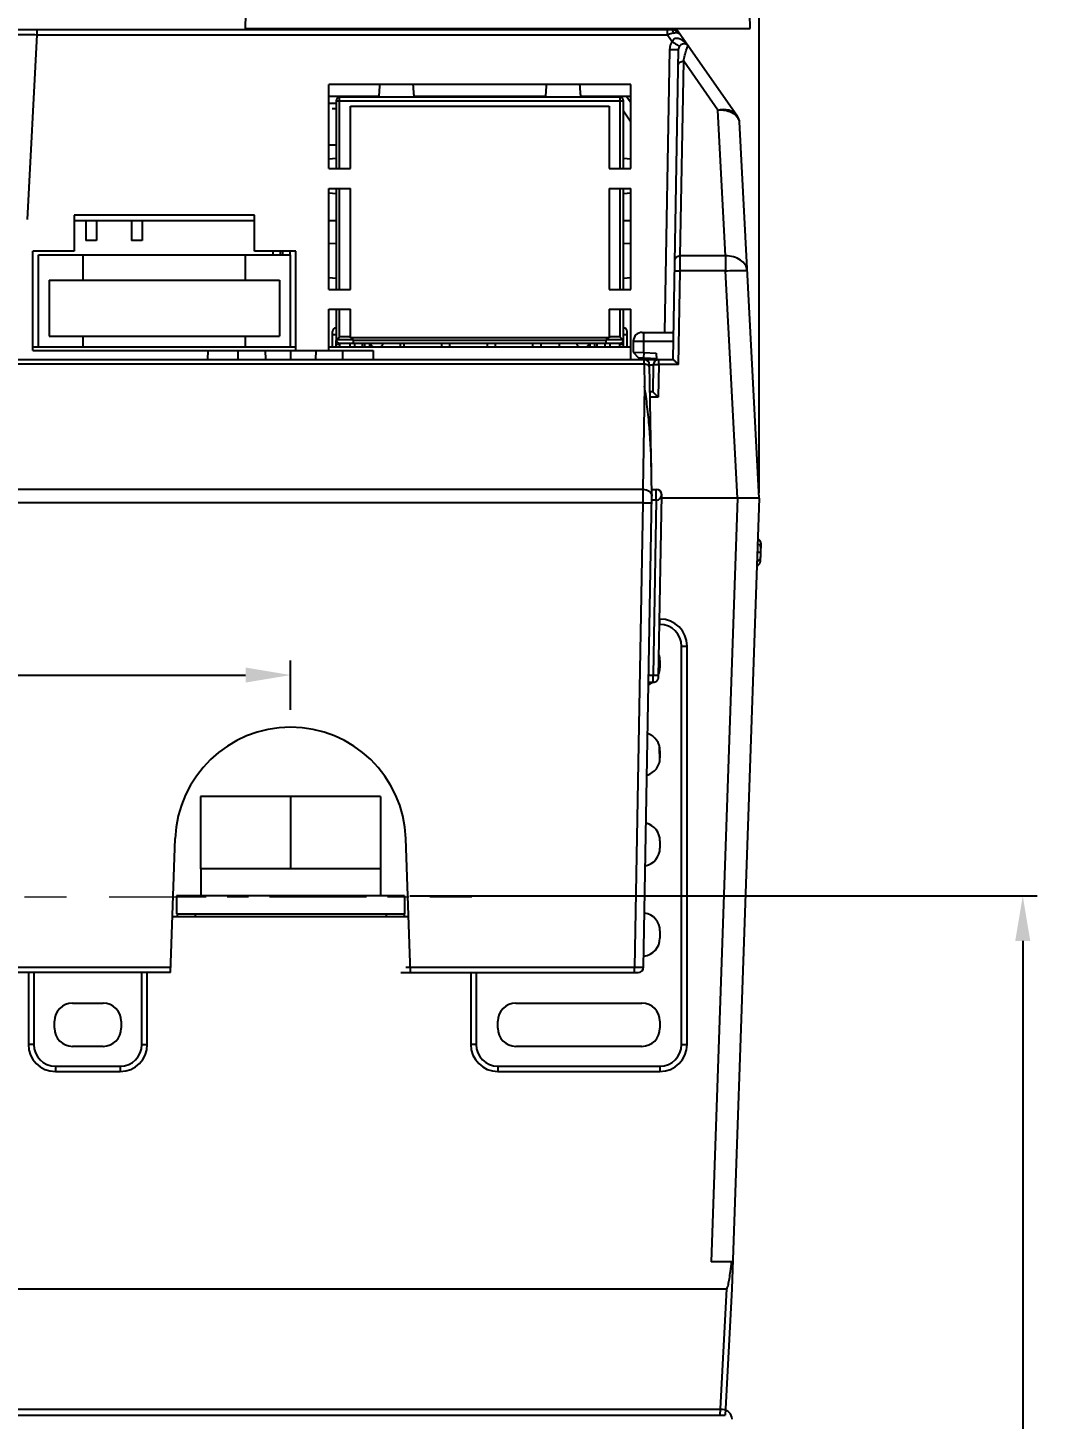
# Model space of a CAD drawing. Header units: millimetres. Extents: x 5329 to 6973, y -914 to -356.
# Drawn here: x 6796.3 to 6852.3, y -682.3 to -605.2 of the extents above; entities that cross this region are included whole.
import ezdxf

# ---------------------------------------------------------------- set-up
doc = ezdxf.new("R2010")
doc.units = ezdxf.units.MM
doc.header["$PDMODE"] = 3
doc.header["$PDSIZE"] = 1
doc.linetypes.add('CENTER', pattern=[17.8, 10.75, -2.35, 2.35, -2.35])
doc.layers.get('0').update_dxf_attribs({"linetype": 'CONTINUOUS'})
doc.layers.get('Defpoints').update_dxf_attribs({"linetype": 'CONTINUOUS'})
doc.layers.add('3', color=112, linetype='CENTER', lineweight=15)
doc.layers.add('Dim', color=1, linetype='CONTINUOUS')
doc.styles.add('OMI-1', font='arial.ttf', dxfattribs={"oblique": 1})
doc.dimstyles.new('1', dxfattribs={"dimtxt": 4, "dimasz": 2.5, "dimexe": 0.8, "dimexo": 0.3, "dimgap": 0.5, "dimtad": 1, "dimtoh": 1, "dimdec": 1, "dimzin": 0, "dimdsep": 46, "dimtxsty": 'OMI-1', "dimcen": 0, "dimclrd": 256, "dimclre": 256, "dimclrt": 256, "dimadec": 0, "dimazin": 0, "dimtfac": 0.8, "dimtdec": 1, "dimtix": 1, "dimtmove": 0, "dimatfit": 3, "dimfxl": 1, "dimtolj": 1, "dimtzin": 0, "dimarcsym": 0})

# ---------------------------------------------------------------- blocks, each defined once
blk = doc.blocks.new('*D6106')
at = {"layer": 'Defpoints', "color": 0}
for p in [(6817.232, -653.307), (6827.907, -770.507), (6851.54, -770.507)]:
    blk.add_point(p, dxfattribs=at)
at = {"layer": 'Dim', "lineweight": -2}
for p, q in [((6817.532, -653.307), (6852.34, -653.307)), ((6851.54, -655.807), (6851.54, -768.007)), ((6828.207, -770.507), (6852.34, -770.507))]:
    blk.add_line(p, q, dxfattribs=at)
at = {"layer": 'Dim'}
for points in [[(6851.957, -655.807), (6851.123, -655.807), (6851.54, -653.307)], [(6851.123, -768.007), (6851.957, -768.007), (6851.54, -770.507)]]:
    blk.add_solid(points, dxfattribs=at)
at = {"layer": 'Dim', "insert": (6849.032, -711.907), "char_height": 4, "attachment_point": 5, "rotation": 90, "style": 'OMI-1'}
blk.add_mtext('\\A1;117.2', dxfattribs=at)
blk = doc.blocks.new('*D6107')
at = {"layer": 'Defpoints', "color": 0}
for p in [(6836.907, -587.075), (6739.907, -631.257), (6836.907, -631.257)]:
    blk.add_point(p, dxfattribs=at)
at = {"layer": 'Dim', "lineweight": -2}
for p, q in [((6739.907, -630.957), (6739.907, -586.275)), ((6836.907, -630.957), (6836.907, -586.275)), ((6742.407, -587.075), (6834.407, -587.075))]:
    blk.add_line(p, q, dxfattribs=at)
at = {"layer": 'Dim'}
for points in [[(6742.407, -586.658), (6742.407, -587.492), (6739.907, -587.075)], [(6834.407, -587.492), (6834.407, -586.658), (6836.907, -587.075)]]:
    blk.add_solid(points, dxfattribs=at)
at = {"layer": 'Dim', "insert": (6788.407, -584.533), "char_height": 4, "attachment_point": 5, "style": 'OMI-1'}
blk.add_mtext('\\A1;97.0', dxfattribs=at)
blk = doc.blocks.new('*D6108')
at = {"layer": 'Defpoints', "color": 0}
for p in [(6810.907, -641.063), (6765.907, -643.301), (6810.907, -643.301)]:
    blk.add_point(p, dxfattribs=at)
at = {"layer": 'Dim', "lineweight": -2}
for p, q in [((6765.907, -643.001), (6765.907, -640.263)), ((6810.907, -643.001), (6810.907, -640.263)), ((6768.407, -641.063), (6808.407, -641.063))]:
    blk.add_line(p, q, dxfattribs=at)
at = {"layer": 'Dim'}
for points in [[(6768.407, -640.646), (6768.407, -641.479), (6765.907, -641.063)], [(6808.407, -641.479), (6808.407, -640.646), (6810.907, -641.063)]]:
    blk.add_solid(points, dxfattribs=at)
at = {"layer": 'Dim', "insert": (6788.407, -638.52), "char_height": 4, "attachment_point": 5, "style": 'OMI-1'}
blk.add_mtext('\\A1;45.0', dxfattribs=at)

msp = doc.modelspace()

# ---------------------------------------------------------------- linework, layer by layer
at = {"color": 7, "linetype": 'Continuous'}
for p, q in [((6808.407, -605.207), (6808.421, -604.407)), ((6836.407, -605.207), (6836.393, -604.407)), ((6744.789, -605.257), (6832.024, -605.257)), ((6796.833, -605.542), (6796.296, -615.795)), ((6796.833, -605.257), (6796.833, -605.542)), ((6796.833, -605.542), (6831.825, -605.542)), ((6808.407, -605.207), (6836.407, -605.207)), ((6818.008, -605.257), (6818.007, -605.207)), ((6826.806, -605.257), (6826.807, -605.207)), ((6831.825, -605.542), (6831.825, -605.257)), ((6831.825, -605.542), (6832.087, -605.915)), ((6832.024, -605.257), (6831.991, -605.213)), ((6832.302, -605.207), (6835.705, -610.068)), ((6831.938, -606.366), (6831.665, -622.049)), ((6832.138, -623.557), (6832.438, -606.348)), ((6832.534, -617.812), (6832.723, -607.009)), ((6834.623, -609.724), (6832.723, -607.009)), ((6813.032, -612.97), (6813.032, -608.307)), ((6829.782, -608.307), (6813.032, -608.307)), ((6829.782, -612.97), (6829.782, -608.307)), ((6813.032, -608.957), (6815.797, -608.957)), ((6813.432, -609.358), (6813.032, -609.358)), ((6813.432, -609.657), (6813.207, -609.657)), ((6813.432, -609.207), (6813.432, -612.97)), ((6813.432, -609.207), (6829.382, -609.207)), ((6813.632, -612.97), (6813.632, -609.007)), ((6829.182, -609.007), (6813.632, -609.007)), ((6814.181, -608.957), (6814.18, -609.007)), ((6814.232, -612.97), (6814.232, -609.507)), ((6814.232, -609.507), (6828.582, -609.507)), ((6817.766, -608.957), (6825.047, -608.957)), ((6818.073, -609.007), (6818.072, -608.957)), ((6827.016, -608.957), (6829.782, -608.957)), ((6828.582, -609.507), (6828.582, -612.97)), ((6828.871, -608.991), (6828.849, -608.958)), ((6829.182, -609.007), (6829.182, -612.97)), ((6829.382, -612.97), (6829.382, -609.207)), ((6829.782, -609.315), (6829.532, -608.957)), ((6829.783, -610.402), (6829.382, -609.782)), ((6835.047, -617.812), (6834.623, -609.724)), ((6836.907, -631.257), (6835.813, -610.381)), ((6813.032, -611.657), (6813.432, -611.657)), ((6813.032, -612.424), (6813.432, -612.394)), ((6829.382, -612.394), (6829.782, -612.424)), ((6813.032, -612.97), (6814.232, -612.97)), ((6828.582, -612.97), (6829.782, -612.97)), ((6813.032, -619.67), (6813.032, -614.07)), ((6813.032, -614.07), (6814.232, -614.07)), ((6813.432, -614.07), (6813.432, -619.67)), ((6813.632, -619.67), (6813.632, -614.07)), ((6814.232, -619.67), (6814.232, -614.07)), ((6828.582, -614.07), (6828.582, -619.67)), ((6828.582, -614.07), (6829.782, -614.07)), ((6829.182, -614.07), (6829.182, -619.67)), ((6829.382, -619.67), (6829.382, -614.07)), ((6829.782, -619.67), (6829.782, -614.07)), ((6813.432, -614.362), (6813.032, -614.332)), ((6829.782, -614.332), (6829.382, -614.362)), ((6798.907, -615.557), (6798.907, -617.557)), ((6808.907, -615.557), (6798.907, -615.557)), ((6798.907, -615.857), (6808.907, -615.857)), ((6799.537, -615.857), (6799.537, -616.957)), ((6800.137, -615.857), (6800.137, -616.957)), ((6802.077, -615.857), (6802.077, -616.957)), ((6802.677, -615.857), (6802.677, -616.957)), ((6808.907, -617.557), (6808.907, -615.557)), ((6813.032, -615.857), (6813.432, -615.857)), ((6829.382, -615.857), (6829.782, -615.857)), ((6800.137, -616.957), (6799.537, -616.957)), ((6802.677, -616.957), (6802.077, -616.957)), ((6813.032, -617.129), (6813.432, -617.099)), ((6829.382, -617.099), (6829.782, -617.129)), ((6796.607, -623.057), (6796.607, -617.557)), ((6798.907, -617.557), (6796.607, -617.557)), ((6796.917, -622.857), (6796.917, -617.757)), ((6796.917, -617.757), (6810.897, -617.757)), ((6799.407, -619.157), (6799.407, -617.757)), ((6808.407, -619.157), (6808.407, -617.757)), ((6811.207, -617.557), (6808.907, -617.557)), ((6809.937, -617.757), (6809.936, -617.557)), ((6810.336, -617.557), (6810.337, -617.757)), ((6810.476, -617.757), (6810.478, -617.557)), ((6810.876, -617.757), (6810.878, -617.557)), ((6810.897, -622.857), (6810.897, -617.757)), ((6811.207, -623.057), (6811.207, -617.557)), ((6832.523, -618.641), (6832.534, -617.812)), ((6835.047, -617.812), (6832.534, -617.812)), ((6835.047, -617.812), (6835.047, -618.641)), ((6832.433, -623.842), (6832.523, -618.641)), ((6835.047, -618.641), (6832.523, -618.641)), ((6835.709, -631.257), (6835.047, -618.641)), ((6797.517, -619.157), (6797.517, -622.257)), ((6797.517, -619.157), (6810.297, -619.157)), ((6810.297, -619.157), (6810.297, -622.257)), ((6813.432, -619.067), (6813.032, -619.037)), ((6813.032, -619.67), (6814.232, -619.67)), ((6828.582, -619.67), (6829.782, -619.67)), ((6829.782, -619.037), (6829.382, -619.067)), ((6813.032, -623.057), (6813.032, -620.77)), ((6813.032, -620.77), (6814.232, -620.77)), ((6813.432, -620.77), (6813.432, -622.457)), ((6813.632, -622.307), (6813.632, -620.77)), ((6814.232, -622.357), (6814.232, -620.77)), ((6828.582, -620.77), (6828.582, -622.357)), ((6828.582, -620.77), (6829.782, -620.77)), ((6829.182, -620.77), (6829.182, -622.307)), ((6829.382, -622.457), (6829.382, -620.77)), ((6829.782, -623.559), (6829.782, -620.77)), ((6813.232, -622.857), (6813.232, -622.006)), ((6829.582, -622.857), (6829.582, -622.006)), ((6797.517, -622.257), (6810.297, -622.257)), ((6799.407, -622.857), (6799.407, -622.257)), ((6808.407, -622.857), (6808.407, -622.257)), ((6813.232, -622.176), (6813.432, -622.176)), ((6813.432, -622.457), (6814.407, -622.457)), ((6813.432, -622.857), (6813.432, -622.507)), ((6813.439, -622.507), (6813.432, -622.507)), ((6813.432, -622.707), (6813.632, -622.707)), ((6813.482, -622.457), (6813.632, -622.307)), ((6814.232, -622.307), (6813.632, -622.307)), ((6813.632, -622.657), (6813.632, -622.857)), ((6813.632, -622.657), (6829.182, -622.657)), ((6814.192, -622.657), (6814.192, -622.857)), ((6828.582, -622.357), (6814.232, -622.357)), ((6814.407, -622.657), (6814.407, -622.457)), ((6828.407, -622.507), (6814.407, -622.507)), ((6814.457, -622.657), (6814.457, -622.857)), ((6814.907, -622.857), (6814.907, -622.657)), ((6815.038, -622.857), (6815.038, -622.657)), ((6815.283, -622.657), (6815.283, -622.857)), ((6815.992, -622.857), (6815.992, -622.79)), ((6816.992, -622.657), (6816.992, -622.857)), ((6817.187, -622.657), (6817.187, -622.857)), ((6819.277, -622.657), (6819.277, -622.857)), ((6819.727, -622.657), (6819.727, -622.857)), ((6821.817, -622.657), (6821.817, -622.857)), ((6822.267, -622.657), (6822.267, -622.857)), ((6824.357, -622.857), (6824.357, -622.657)), ((6824.807, -622.857), (6824.807, -622.657)), ((6825.822, -622.657), (6825.822, -622.857)), ((6826.822, -622.79), (6826.822, -622.857)), ((6827.531, -622.857), (6827.531, -622.657)), ((6827.776, -622.657), (6827.776, -622.857)), ((6827.907, -622.657), (6827.907, -622.857)), ((6828.357, -622.857), (6828.357, -622.657)), ((6828.407, -622.457), (6828.407, -622.657)), ((6828.407, -622.457), (6829.382, -622.457)), ((6829.182, -622.307), (6828.582, -622.307)), ((6828.622, -622.657), (6828.622, -622.857)), ((6829.182, -622.307), (6829.332, -622.457)), ((6829.182, -622.857), (6829.182, -622.657)), ((6829.182, -622.707), (6829.382, -622.707)), ((6829.382, -622.507), (6829.375, -622.507)), ((6829.382, -622.176), (6829.582, -622.176)), ((6829.382, -622.857), (6829.382, -622.507)), ((6829.928, -622.549), (6829.917, -623.15)), ((6829.928, -622.549), (6832.155, -622.549)), ((6830.427, -622.057), (6832.164, -622.057)), ((6830.51, -623.165), (6830.51, -622.057)), ((6746.283, -623.557), (6830.531, -623.557)), ((6796.607, -622.857), (6811.207, -622.857)), ((6796.607, -623.057), (6815.483, -623.057)), ((6806.318, -623.057), (6806.307, -623.557)), ((6807.985, -623.057), (6807.978, -623.557)), ((6809.504, -623.057), (6809.511, -623.557)), ((6810.9, -623.057), (6810.9, -623.557)), ((6812.301, -623.057), (6812.295, -623.557)), ((6813.032, -622.857), (6829.782, -622.857)), ((6813.787, -623.057), (6813.794, -623.557)), ((6815.483, -623.057), (6815.494, -623.557)), ((6829.917, -623.15), (6830.51, -623.165)), ((6829.917, -623.15), (6830.201, -623.455)), ((6830.201, -623.455), (6831.21, -623.507)), ((6830.51, -623.165), (6830.494, -623.47)), ((6830.51, -623.165), (6831.205, -623.202)), ((6830.534, -623.814), (6830.531, -623.557)), ((6830.531, -623.559), (6831.211, -623.559)), ((6831.205, -623.202), (6831.211, -623.557)), ((6831.211, -623.557), (6832.138, -623.557)), ((6831.336, -623.842), (6831.336, -623.557)), ((6830.534, -623.814), (6746.28, -623.814)), ((6830.534, -623.814), (6830.556, -625.035)), ((6830.957, -631.062), (6830.831, -623.852)), ((6830.834, -623.852), (6831.036, -623.852)), ((6831.036, -623.852), (6831.01, -625.357)), ((6831.336, -623.842), (6831.305, -625.642)), ((6832.433, -623.842), (6831.336, -623.842)), ((6830.556, -625.035), (6830.456, -630.757)), ((6831.01, -625.357), (6830.857, -625.357)), ((6831.305, -625.642), (6830.862, -625.642)), ((6746.358, -630.757), (6830.456, -630.757)), ((6830.456, -630.757), (6830.449, -631.518)), ((6830.5, -657.263), (6830.957, -631.062)), ((6830.952, -630.762), (6831.202, -630.762)), ((6831.202, -631.362), (6831.202, -630.762)), ((6831.325, -641.168), (6831.502, -631.068)), ((6836.907, -631.257), (6831.502, -631.257)), ((6835.706, -631.257), (6834.252, -673.607)), ((6836.907, -631.257), (6835.401, -675.107)), ((6830.449, -631.518), (6746.365, -631.518)), ((6830.449, -631.518), (6830, -657.263)), ((6831.202, -631.362), (6830.952, -631.362)), ((6831.199, -631.362), (6831.027, -641.069)), ((6837.004, -634.264), (6836.804, -634.257)), ((6836.988, -634.732), (6837.02, -633.797)), ((6831.407, -638.257), (6831.407, -637.957)), ((6831.407, -638.257), (6831.376, -638.257)), ((6832.607, -661.555), (6832.607, -639.457)), ((6832.607, -639.457), (6832.907, -639.457)), ((6832.907, -661.555), (6832.907, -639.457)), ((6831.407, -640.257), (6831.407, -640.657)), ((6830.782, -641.069), (6831.027, -641.069)), ((6831.025, -641.462), (6831.027, -641.069)), ((6831.303, -641.071), (6831.321, -641.07)), ((6830.775, -641.462), (6831.025, -641.462)), ((6831.361, -644.975), (6831.376, -645.89)), ((6831.407, -645.257), (6831.407, -645.657)), ((6805.907, -647.807), (6805.907, -651.807)), ((6815.907, -647.807), (6805.907, -647.807)), ((6810.907, -647.807), (6810.907, -651.807)), ((6815.907, -647.807), (6815.907, -653.307)), ((6804.252, -657.557), (6804.511, -650.134)), ((6817.562, -657.557), (6817.303, -650.134)), ((6831.407, -650.257), (6831.407, -650.657)), ((6815.907, -651.807), (6805.907, -651.807)), ((6805.927, -651.807), (6805.927, -653.307)), ((6804.582, -653.307), (6804.582, -654.307)), ((6817.232, -653.307), (6804.582, -653.307)), ((6817.232, -653.307), (6817.232, -654.307)), ((6804.598, -654.307), (6804.582, -654.307)), ((6804.607, -654.307), (6804.607, -654.457)), ((6804.607, -654.307), (6817.232, -654.307)), ((6805.607, -654.307), (6805.607, -654.457)), ((6816.207, -654.307), (6816.207, -654.457)), ((6817.207, -654.307), (6817.207, -654.457)), ((6804.36, -654.457), (6817.454, -654.457)), ((6831.407, -655.257), (6831.407, -655.657)), ((6795.052, -657.263), (6804.262, -657.263)), ((6817.311, -657.263), (6830, -657.263)), ((6830, -657.557), (6830, -657.263)), ((6804.252, -657.557), (6795.062, -657.557)), ((6796.357, -657.557), (6796.357, -661.555)), ((6796.657, -657.557), (6796.657, -661.555)), ((6802.657, -661.555), (6802.657, -657.557)), ((6802.957, -661.555), (6802.957, -657.557)), ((6817.019, -657.557), (6830.2, -657.557)), ((6820.907, -657.557), (6820.907, -661.555)), ((6821.207, -657.557), (6821.207, -661.555)), ((6798.807, -659.257), (6800.507, -659.257)), ((6823.407, -659.257), (6830.407, -659.257)), ((6797.807, -660.657), (6797.807, -660.257)), ((6801.507, -660.257), (6801.507, -660.657)), ((6822.407, -660.657), (6822.407, -660.257)), ((6831.407, -660.257), (6831.407, -660.657)), ((6796.657, -661.555), (6796.357, -661.555)), ((6800.507, -661.657), (6798.807, -661.657)), ((6802.657, -661.555), (6802.957, -661.555)), ((6821.207, -661.555), (6820.907, -661.555)), ((6830.407, -661.657), (6823.407, -661.657)), ((6832.607, -661.555), (6832.907, -661.555)), ((6797.857, -662.755), (6797.857, -663.055)), ((6797.857, -662.755), (6801.457, -662.755)), ((6801.457, -662.755), (6801.457, -663.055)), ((6822.407, -662.755), (6831.407, -662.755)), ((6822.407, -662.755), (6822.407, -663.055)), ((6831.407, -662.755), (6831.407, -663.055)), ((6797.857, -663.055), (6801.457, -663.055)), ((6822.407, -663.055), (6831.407, -663.055)), ((6835.452, -673.607), (6834.252, -673.607)), ((6741.709, -675.107), (6835.104, -675.107)), ((6835.101, -675.107), (6834.734, -682.107)), ((6835.401, -675.107), (6835.034, -682.107)), ((6741.78, -682.107), (6835.034, -682.107)), ((6834.877, -681.807), (6741.937, -681.807))]:
    msp.add_line(p, q, dxfattribs=at)
for points in [[(6832.024, -605.257), (6832.004, -605.228), (6831.988, -605.207)], [(6813.482, -622.457), (6813.501, -622.438), (6813.523, -622.417)], [(6813.575, -622.365), (6813.603, -622.337), (6813.632, -622.307)], [(6829.182, -622.307), (6829.211, -622.337), (6829.24, -622.365)], [(6831.025, -641.462), (6831.08, -641.457), (6831.136, -641.441), (6831.188, -641.414), (6831.234, -641.378), (6831.272, -641.333), (6831.3, -641.282), (6831.319, -641.225), (6831.325, -641.168)]]:
    msp.add_lwpolyline(points, dxfattribs=at)
for centre, radius, start, end in [((6818.589, -605.325), 0.6, 168.72638, 173.56611), ((6826.224, -605.325), 0.6, 6.43389, 11.27362), ((6840.336, -635.885), 31.514, 105.22539, 105.6668), ((6832.024, -605.857), 0.6, 35.00006, 90), ((6832.024, -605.857), 0.6, 80.93815, 89.99343), ((6838.042, -627.461), 22.783, 105.08811, 105.22271), ((6836.605, -622.13), 17.262, 104.92306, 105.08909), ((6832.024, -605.857), 0.6, 67.41323, 71.65837), ((6832.332, -606.022), 0.276, 101.99126, 106.94428), ((6832.738, -606.354), 0.3, 35, 179), ((6813.632, -609.207), 0.2, 90, 180), ((6829.182, -609.207), 0.2, 0, 90), ((6835.094, -610.546), 0.736, 33.86088, 38.77943), ((6835.374, -610.168), 0.332, 5.68598, 10.22058), ((6835.214, -610.412), 0.6, 3, 35), ((6813.432, -622.006), 0.2, 90, 180), ((6829.382, -622.006), 0.2, 0, 90), ((6813.632, -622.457), 0.2, 180, 270), ((6815.542, -622.657), 0.2, 180, 270), ((6815.842, -622.657), 0.2, 270, 0), ((6826.972, -622.657), 0.2, 180, 270), ((6827.272, -622.657), 0.2, 270, 0), ((6829.182, -622.457), 0.2, 270, 0), ((6830.427, -622.557), 0.5, 90, 179), ((6830.531, -623.857), 0.3, 0.99971, 89.99991), ((6831.336, -623.857), 0.3, 90, 179), ((6831.202, -631.062), 0.3, 270, 90), ((6836.72, -633.787), 0.3, 358.03288, 68.56165), ((6836.711, -634.037), 0.3, 358.03288, 51.4304), ((6836.688, -634.721), 0.3, 287.50411, 358.03288), ((6836.696, -634.471), 0.3, 287.50413, 358.03288), ((6831.407, -639.457), 1.5, 0, 90), ((6831.407, -639.457), 1.2, 0, 90), ((6830.407, -640.257), 1, 0, 19.31996), ((6830.407, -640.657), 1, 337.5, 0), ((6830.407, -640.657), 1, 291.52568, 303.75), ((6810.907, -650.357), 6.4, 2, 178), ((6830.407, -645.257), 1, 0, 71.31358), ((6830.407, -645.657), 1, 286.2863, 0), ((6830.407, -650.257), 1, 0, 76.5224), ((6830.407, -650.657), 1, 281.02628, 0), ((6810.907, -659.007), 7.6, 130.96349, 131.35644), ((6810.907, -659.007), 7.6, 48.64356, 48.82936), ((6830.407, -655.257), 1, 0, 81.57997), ((6830.407, -655.657), 1, 276.04661, 0), ((6830.2, -657.257), 0.3, 270.00107, 359.00034), ((6798.807, -660.257), 1, 90, 180), ((6800.507, -660.257), 1, 0, 90), ((6823.407, -660.257), 1, 90, 180), ((6830.407, -660.257), 1, 0, 90), ((6798.807, -660.657), 1, 180, 270), ((6800.507, -660.657), 1, 270, 0), ((6823.407, -660.657), 1, 180, 270), ((6830.407, -660.657), 1, 270, 0), ((6797.857, -661.555), 1.5, 180, 270), ((6797.857, -661.555), 1.2, 180, 270), ((6801.457, -661.555), 1.5, 270, 0), ((6801.457, -661.555), 1.2, 270, 0), ((6822.407, -661.555), 1.5, 180, 270), ((6822.407, -661.555), 1.2, 180, 270), ((6831.407, -661.555), 1.5, 270, 0), ((6831.407, -661.555), 1.2, 270, 0), ((6809.595, -670.806), 25.939, 352.6169, 353.79947), ((6834.877, -682.337), 0.53, 0, 90)]:
    msp.add_arc(centre, radius, start, end, dxfattribs=at)
for points, knots in [([(6795.635, -605.542), (6795.635, -605.54), (6795.647, -605.541), (6795.66, -605.538), (6795.691, -605.538), (6795.749, -605.536), (6795.85, -605.536), (6795.997, -605.535), (6796.176, -605.536), (6796.458, -605.537), (6796.68, -605.54), (6796.833, -605.542)], [0, 0, 0, 0, 0.005033, 0.019523, 0.043435, 0.076539, 0.168998, 0.293353, 0.444822, 0.617591, 1, 1, 1, 1]), ([(6832.159, -605.45), (6832.154, -605.424), (6832.137, -605.349), (6832.078, -605.257), (6832.024, -605.257)], [0, 0, 0, 0, 0.334703, 1, 1, 1, 1]), ([(6832.252, -605.758), (6832.197, -605.775), (6832.129, -605.827), (6832.094, -605.897), (6832.087, -605.915)], [0, 0, 0, 0, 0.739715, 1, 1, 1, 1]), ([(6832.268, -605.43), (6832.295, -605.428), (6832.383, -605.425), (6832.48, -605.463), (6832.516, -605.513)], [0, 0, 0, 0, 0.306995, 1, 1, 1, 1]), ([(6832.574, -605.808), (6832.506, -605.774), (6832.404, -605.739), (6832.301, -605.746), (6832.275, -605.752)], [0, 0, 0, 0, 0.742676, 1, 1, 1, 1]), ([(6831.938, -606.366), (6832.002, -606.367), (6832.119, -606.368), (6832.259, -606.366), (6832.348, -606.362), (6832.396, -606.359), (6832.419, -606.354), (6832.438, -606.352), (6832.438, -606.348)], [0, 0, 0, 0, 0.380654, 0.70447, 0.828486, 0.920718, 0.978177, 1, 1, 1, 1]), ([(6832.087, -605.915), (6832.138, -605.951), (6832.231, -606.017), (6832.344, -606.093), (6832.416, -606.139), (6832.456, -606.164), (6832.476, -606.172), (6832.492, -606.182), (6832.494, -606.179)], [0, 0, 0, 0, 0.383345, 0.707078, 0.830573, 0.922207, 0.979062, 1, 1, 1, 1]), ([(6832.723, -607.009), (6832.745, -606.901), (6832.788, -606.703), (6832.848, -606.446), (6832.91, -606.275), (6832.939, -606.194), (6832.97, -606.171), (6832.978, -606.176)], [0, 0, 0, 0, 0.375095, 0.683428, 0.903933, 0.969331, 1, 1, 1, 1]), ([(6832.978, -606.176), (6832.979, -606.176), (6832.981, -606.178), (6832.983, -606.18), (6832.984, -606.182)], [0, 0, 0, 0, 0.460943, 1, 1, 1, 1]), ([(6832.423, -607.227), (6832.424, -607.167), (6832.51, -607.039), (6832.65, -607.009), (6832.723, -607.009)], [0, 0, 0, 0, 0.448649, 1, 1, 1, 1]), ([(6815.852, -608.307), (6815.847, -608.364), (6815.829, -608.598), (6815.811, -608.831), (6815.797, -609.007)], [0, 0, 0, 0, 0.244221, 1, 1, 1, 1]), ([(6817.766, -609.007), (6817.762, -608.949), (6817.744, -608.715), (6817.726, -608.482), (6817.712, -608.307)], [0, 0, 0, 0, 0.25231, 1, 1, 1, 1]), ([(6825.102, -608.307), (6825.097, -608.364), (6825.079, -608.598), (6825.061, -608.831), (6825.047, -609.007)], [0, 0, 0, 0, 0.244221, 1, 1, 1, 1]), ([(6827.016, -609.007), (6827.012, -608.949), (6826.994, -608.715), (6826.976, -608.482), (6826.962, -608.307)], [0, 0, 0, 0, 0.25231, 1, 1, 1, 1]), ([(6834.623, -609.724), (6834.821, -609.677), (6835.206, -609.653), (6835.557, -609.857), (6835.654, -609.994)], [0, 0, 0, 0, 0.548053, 1, 1, 1, 1]), ([(6834.623, -609.724), (6834.665, -609.72), (6834.827, -609.711), (6834.991, -609.727), (6835.108, -609.756)], [0, 0, 0, 0, 0.256024, 1, 1, 1, 1]), ([(6835.108, -609.756), (6835.165, -609.769), (6835.374, -609.833), (6835.567, -609.96), (6835.667, -610.085)], [0, 0, 0, 0, 0.270024, 1, 1, 1, 1]), ([(6835.794, -610.299), (6835.796, -610.307), (6835.806, -610.333), (6835.812, -610.361), (6835.813, -610.381)], [0, 0, 0, 0, 0.289575, 1, 1, 1, 1]), ([(6832.234, -618.03), (6832.235, -617.97), (6832.322, -617.842), (6832.461, -617.812), (6832.534, -617.812)], [0, 0, 0, 0, 0.448649, 1, 1, 1, 1]), ([(6836.246, -618.641), (6836.24, -618.527), (6836.16, -618.287), (6835.88, -618.013), (6835.492, -617.842), (6835.198, -617.809), (6835.047, -617.812)], [0, 0, 0, 0, 0.21582, 0.452688, 0.716962, 1, 1, 1, 1]), ([(6832.223, -618.652), (6832.223, -618.649), (6832.235, -618.648), (6832.249, -618.645), (6832.278, -618.644), (6832.331, -618.641), (6832.415, -618.64), (6832.485, -618.64), (6832.523, -618.641)], [0, 0, 0, 0, 0.021823, 0.079282, 0.171514, 0.29553, 0.619346, 1, 1, 1, 1]), ([(6835.047, -618.641), (6835.2, -618.633), (6835.422, -618.624), (6835.703, -618.617), (6835.884, -618.615), (6836.028, -618.616), (6836.144, -618.619), (6836.2, -618.628), (6836.245, -618.632), (6836.246, -618.641)], [0, 0, 0, 0, 0.381277, 0.553565, 0.704489, 0.828433, 0.920911, 0.978314, 1, 1, 1, 1]), ([(6832.138, -623.557), (6832.148, -623.565), (6832.201, -623.608), (6832.296, -623.707), (6832.384, -623.793), (6832.433, -623.842)], [0, 0, 0, 0, 0.096815, 0.49616, 1, 1, 1, 1]), ([(6830.834, -624.032), (6830.834, -624.003), (6830.815, -623.941), (6830.745, -623.87), (6830.647, -623.824), (6830.573, -623.814), (6830.534, -623.814)], [0, 0, 0, 0, 0.215419, 0.452319, 0.717006, 1, 1, 1, 1]), ([(6831.036, -623.852), (6831.036, -623.85), (6831.047, -623.849), (6831.061, -623.846), (6831.091, -623.844), (6831.144, -623.842), (6831.227, -623.841), (6831.298, -623.841), (6831.336, -623.842)], [0, 0, 0, 0, 0.021823, 0.079282, 0.171514, 0.29553, 0.619346, 1, 1, 1, 1]), ([(6830.934, -629.74), (6830.92, -628.944), (6830.87, -627.753), (6830.711, -626.186), (6830.608, -625.415), (6830.556, -625.035)], [0, 0, 0, 0, 0.505989, 0.756234, 1, 1, 1, 1]), ([(6831.01, -625.357), (6831.021, -625.365), (6831.073, -625.408), (6831.168, -625.507), (6831.256, -625.593), (6831.305, -625.642)], [0, 0, 0, 0, 0.096815, 0.49616, 1, 1, 1, 1]), ([(6830.456, -630.757), (6830.513, -630.758), (6830.624, -630.773), (6830.774, -630.836), (6830.89, -630.933), (6830.936, -631.02), (6830.947, -631.064)], [0, 0, 0, 0, 0.27707, 0.540806, 0.781576, 1, 1, 1, 1]), ([(6830.949, -631.518), (6830.949, -631.519), (6830.944, -631.519), (6830.938, -631.52), (6830.926, -631.52), (6830.901, -631.521), (6830.859, -631.521), (6830.798, -631.522), (6830.723, -631.521), (6830.605, -631.52), (6830.513, -631.519), (6830.449, -631.518)], [0, 0, 0, 0, 0.005134, 0.019643, 0.043495, 0.076529, 0.168945, 0.293118, 0.444488, 0.617397, 1, 1, 1, 1]), ([(6831.027, -641.069), (6831.055, -641.07), (6831.147, -641.071), (6831.238, -641.072), (6831.303, -641.071)], [0, 0, 0, 0, 0.299405, 1, 1, 1, 1]), ([(6831.321, -641.07), (6831.322, -641.07), (6831.324, -641.07), (6831.327, -641.07), (6831.327, -641.069)], [0, 0, 0, 0, 0.748823, 1, 1, 1, 1]), ([(6830, -657.263), (6830.063, -657.263), (6830.156, -657.264), (6830.274, -657.265), (6830.349, -657.265), (6830.41, -657.265), (6830.452, -657.265), (6830.476, -657.264), (6830.489, -657.264), (6830.495, -657.263), (6830.5, -657.264), (6830.5, -657.263)], [0, 0, 0, 0, 0.382589, 0.555508, 0.706953, 0.831218, 0.923709, 0.956748, 0.980583, 0.995042, 1, 1, 1, 1]), ([(6835.104, -675.107), (6835.125, -675.1), (6835.147, -675.053), (6835.175, -674.972), (6835.191, -674.905), (6835.201, -674.861)], [0, 0, 0, 0, 0.246154, 0.497383, 1, 1, 1, 1])]:
    msp.add_open_spline(points, degree=3, knots=knots, dxfattribs=at)
for points in [[(6832.159, -605.45), (6832.195, -605.441), (6832.231, -605.434), (6832.268, -605.43)], [(6832.984, -606.182), (6832.878, -606.03), (6832.739, -605.891), (6832.574, -605.808)], [(6832.087, -605.915), (6831.995, -606.044), (6831.941, -606.208), (6831.938, -606.366)], [(6835.654, -609.994), (6835.677, -610.028), (6835.693, -610.069), (6835.701, -610.11)], [(6835.704, -610.136), (6835.724, -610.164), (6835.742, -610.194), (6835.758, -610.224)], [(6835.758, -610.224), (6835.772, -610.248), (6835.784, -610.273), (6835.794, -610.299)], [(6830.947, -631.064), (6830.953, -631.088), (6830.956, -631.113), (6830.956, -631.138)], [(6835.259, -674.554), (6835.281, -674.416), (6835.301, -674.278), (6835.319, -674.139)], [(6835.201, -674.861), (6835.224, -674.759), (6835.242, -674.657), (6835.259, -674.554)]]:
    msp.add_open_spline(points, degree=3, dxfattribs=at)
at = {"layer": '3', "linetype": 'CENTER', "ltscale": 0.5}
for p, q in [((6778.345, -653.357), (6798.469, -653.357)), ((6800.845, -653.363), (6820.969, -653.363))]:
    msp.add_line(p, q, dxfattribs=at)

# ---------------------------------------------------------------- dimensions: what is measured, and where the dimension line sits
at = {"layer": 'Dim'}
for base, p1, p2, picture, middle in [((6836.907, -587.075), (6739.907, -631.257), (6836.907, -631.257), '*D6107', (6788.407, -584.533)), ((6810.907, -641.063), (6765.907, -643.301), (6810.907, -643.301), '*D6108', (6788.407, -638.52))]:
    dim = msp.add_linear_dim(base=base, p1=p1, p2=p2, dimstyle='1', dxfattribs=at)
    dim.commit()
    dim.dimension.update_dxf_attribs({"geometry": picture, "text_midpoint": middle})
dim = msp.add_linear_dim(base=(6851.54, -770.507), p1=(6817.232, -653.307), p2=(6827.907, -770.507), angle=90, dimstyle='1', dxfattribs=at)
dim.commit()
dim.dimension.update_dxf_attribs({"geometry": '*D6106', "text_midpoint": (6849.032, -711.907)})

doc.saveas('drawing.dxf')
